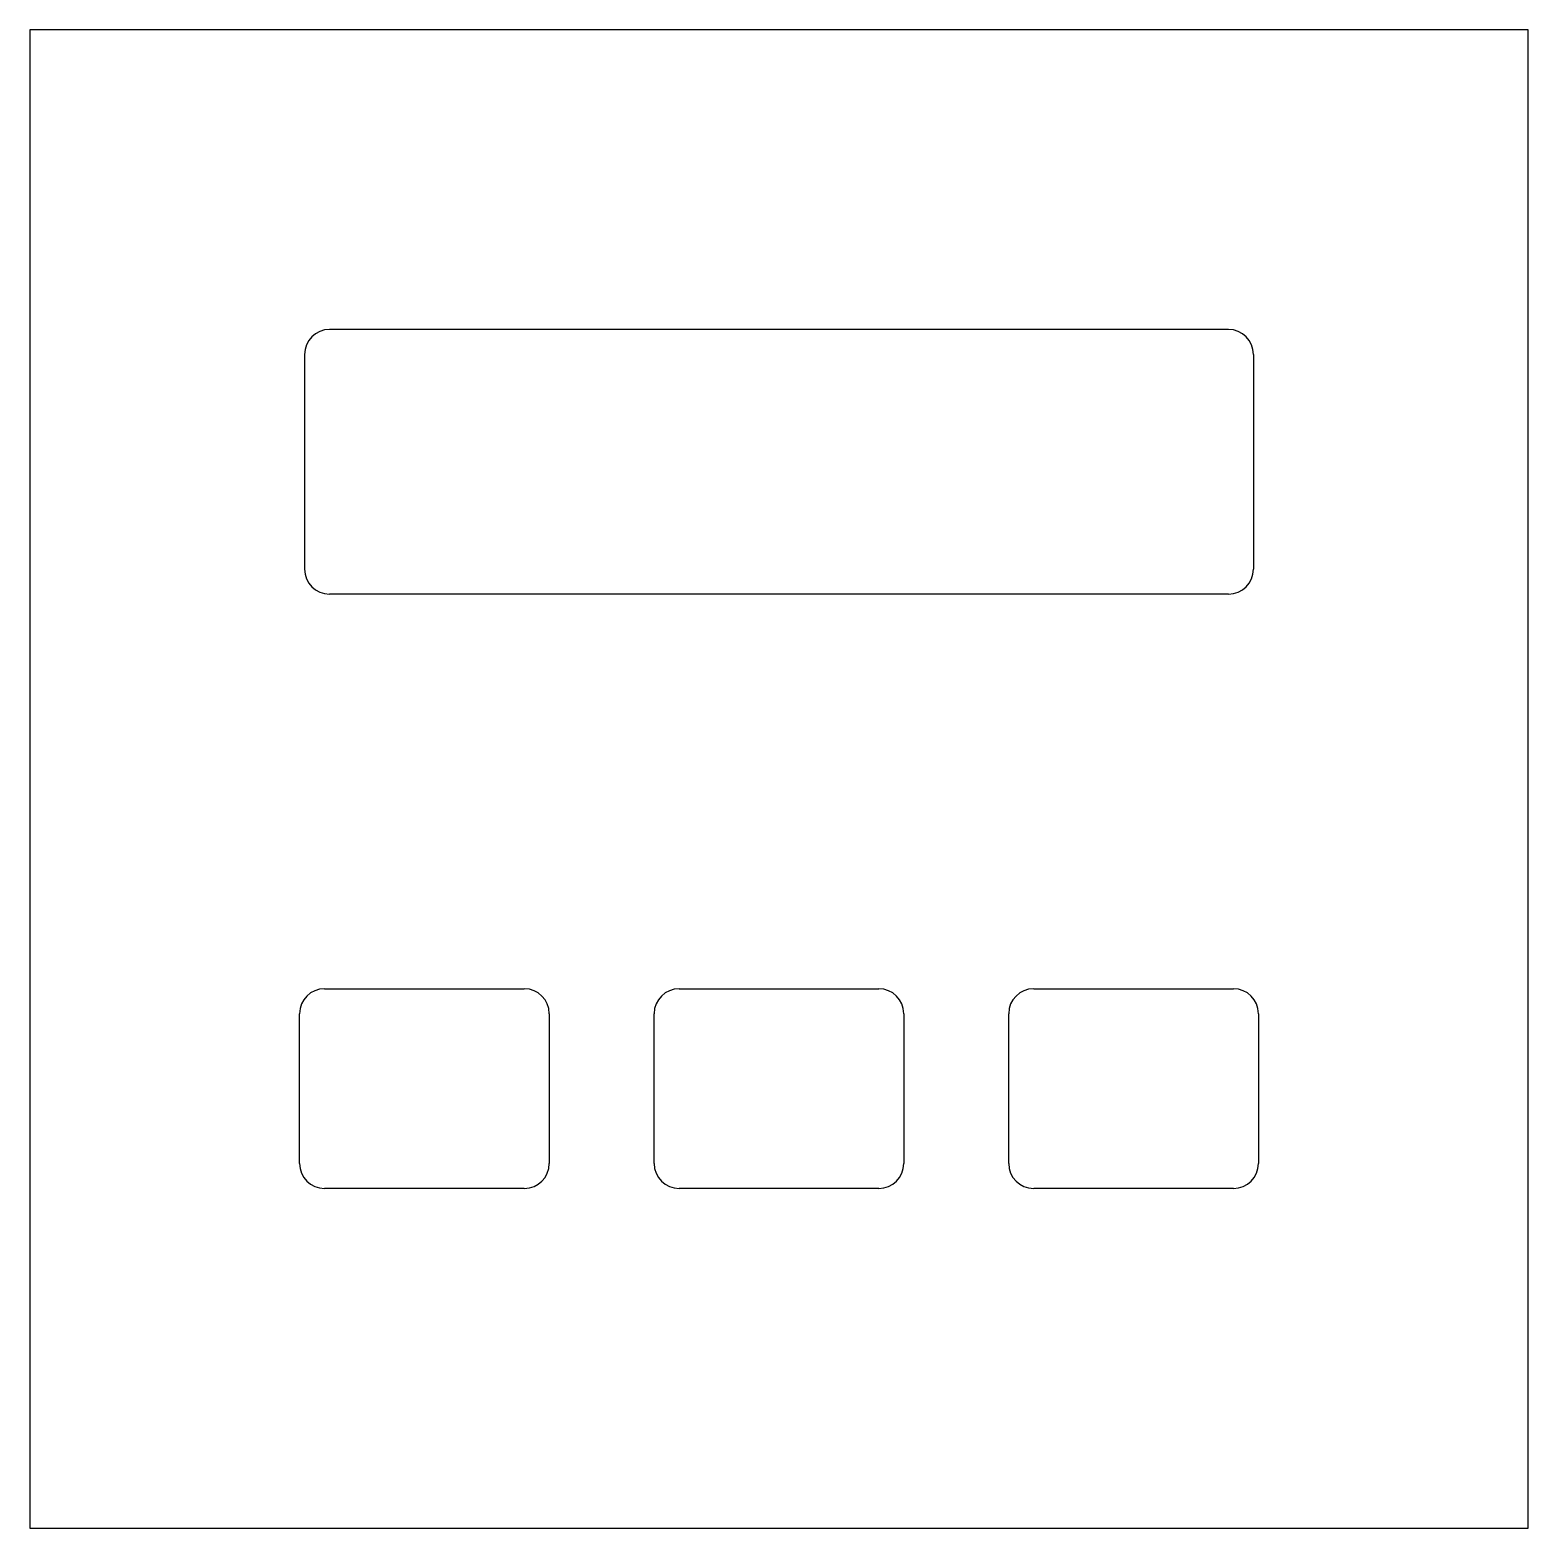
# Model space of a CAD drawing. Header units: millimetres. Extents: x 1655.9 to 1685.9, y 1980.8 to 2010.8.
import ezdxf

# ---------------------------------------------------------------- set-up
doc = ezdxf.new("R2010")
doc.units = ezdxf.units.MM
doc.layers.add('lightmask_outline', color=7, linetype='Continuous')
doc.layers.add('lightmask_stencil', color=2, linetype='Continuous')

msp = doc.modelspace()

# ---------------------------------------------------------------- linework, layer by layer
at = {"layer": 'lightmask_outline'}
msp.add_lwpolyline([(1655.865, 2010.754), (1655.865, 1980.754), (1685.865, 1980.754), (1685.865, 2010.754), (1655.865, 2010.754)], dxfattribs=at)
at = {"layer": 'lightmask_stencil'}
for p, q in [((1679.865, 2004.757), (1661.865, 2004.757)), ((1661.365, 2004.257), (1661.365, 1999.957)), ((1680.365, 2004.257), (1680.365, 1999.957)), ((1679.865, 1999.457), (1661.865, 1999.457)), ((1661.765, 1991.554), (1665.765, 1991.554)), ((1668.865, 1991.554), (1672.865, 1991.554)), ((1675.965, 1991.554), (1679.965, 1991.554)), ((1661.265, 1988.054), (1661.265, 1991.054)), ((1666.265, 1991.054), (1666.265, 1988.054)), ((1668.365, 1988.054), (1668.365, 1991.054)), ((1673.365, 1991.054), (1673.365, 1988.054)), ((1675.465, 1988.054), (1675.465, 1991.054)), ((1680.465, 1991.054), (1680.465, 1988.054)), ((1665.765, 1987.554), (1661.765, 1987.554)), ((1672.865, 1987.554), (1668.865, 1987.554)), ((1679.965, 1987.554), (1675.965, 1987.554))]:
    msp.add_line(p, q, dxfattribs=at)
for centre, start, end in [((1661.865, 2004.257), 90, 180), ((1679.865, 2004.257), 0, 90), ((1661.865, 1999.957), 180, 270), ((1679.865, 1999.957), 270, 0), ((1661.765, 1991.054), 90, 180), ((1665.765, 1991.054), 0, 90), ((1668.865, 1991.054), 90, 180), ((1672.865, 1991.054), 0, 90), ((1675.965, 1991.054), 90, 180), ((1679.965, 1991.054), 0, 90), ((1661.765, 1988.054), 180, 270), ((1665.765, 1988.054), 270, 0), ((1668.865, 1988.054), 180, 270), ((1672.865, 1988.054), 270, 0), ((1675.965, 1988.054), 180, 270), ((1679.965, 1988.054), 270, 0)]:
    msp.add_arc(centre, 0.5, start, end, dxfattribs=at)

doc.saveas('drawing.dxf')
